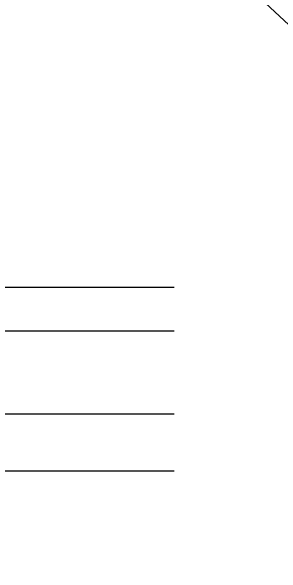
# Model space of a CAD drawing. Extents: x 198753 to 882193, y -399300 to 132460.
# Drawn here: x 414329 to 420522, y -67295 to -54424 of the extents above; entities that cross this region are included whole.
import ezdxf

# ---------------------------------------------------------------- set-up
doc = ezdxf.new("R2010")
doc.units = 0
doc.header["$LTSCALE"] = 1000
doc.header["$MEASUREMENT"] = 0
doc.layers.add('04-不打印_辅助线', color=165, linetype='Continuous', plot=False)

msp = doc.modelspace()

# ---------------------------------------------------------------- linework, layer by layer
msp.add_lwpolyline([(463143.8, -94124.6), (295307.5, 61565.2)])
at = {"layer": '04-不打印_辅助线', "color": 251}
for p, q in [((418057.9, -60744.9), (338573.5, -60744.9)), ((418057.9, -61744.9), (338573.5, -61744.9)), ((418057.9, -63644.9), (342773.5, -63644.9)), ((418057.9, -64944.9), (338573.5, -64944.9))]:
    msp.add_line(p, q, dxfattribs=at)

doc.saveas('drawing.dxf')
